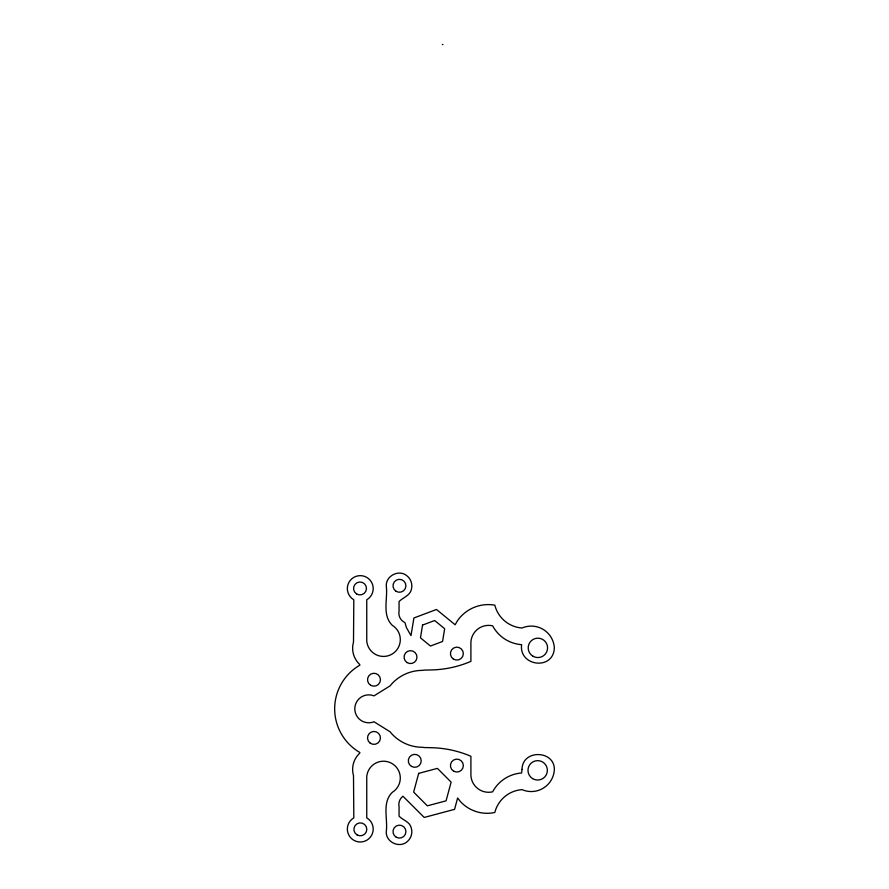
<?xml version="1.0" encoding="UTF-8"?>
<svg xmlns="http://www.w3.org/2000/svg" width="889" height="889" viewBox="0 0 889 889"><rect width="100%" height="100%" fill="white"/><g stroke="black" fill="none" stroke-linecap="round" stroke-linejoin="round"><path stroke-width="1.33" d="M442.355 44.594L442.933 44.45M522.043 769.396L521.61 772.986A35.86 35.86 0 0 0 492.628 791.832A17.769 17.769 0 0 1 470.903 773.474L470.903 756.283A105.891 105.891 0 0 0 429.998 747.693L427.053 747.56A16.158 16.158 0 0 1 422.475 747.271A41.683 41.683 0 0 1 391.493 733.481L390.138 731.814L373.98 721.757L373.08 722.101A13.968 13.968 0 0 1 354.8 708.822A13.968 13.968 0 0 1 373.08 695.542L373.98 695.887L390.138 685.83L391.493 684.163A41.683 41.683 0 0 1 422.475 670.373A16.158 16.158 0 0 1 427.053 670.084L429.998 669.962A105.891 105.891 0 0 0 470.903 661.372L470.903 644.169A17.769 17.769 0 0 1 492.628 625.823A35.86 35.86 0 0 0 521.61 644.669C518.698 666.572 554.025 670.851 554.336 647.403A23.17 23.17 0 0 0 522.021 628.012A30.348 30.348 0 0 1 494.806 605.142A37.582 37.582 0 0 0 457.391 620.855L455.146 624.778L436.488 609.476L413.907 617.977L410.996 635.624L406.395 627.556L404.973 622.633A10.479 10.479 0 0 1 399.061 610.91L399.061 601.509C403.295 597.341 410.64 595.43 411.574 588.54C412.64 583.717 410.607 578.417 406.584 575.539C398.739 569.26 385.804 575.85 386.271 585.884C388.037 598.764 381.703 615.021 392.316 625.323A16.813 16.813 0 0 1 392.26 653.982A16.813 16.813 0 0 1 366.746 640.936L366.746 599.775A12.935 12.935 0 0 0 370.18 580.261A12.935 12.935 0 0 0 350.366 580.261A12.935 12.935 0 0 0 353.811 599.775L353.5 642.08A22.181 22.181 0 0 0 359.667 664.427L359.867 665.15A50.44 50.44 0 0 0 359.867 752.494L359.667 753.216A22.181 22.181 0 0 0 353.5 775.564L353.811 817.869A12.935 12.935 0 0 0 350.366 837.382A12.935 12.935 0 0 0 370.18 837.382A12.935 12.935 0 0 0 366.746 817.869L366.746 776.708A16.813 16.813 0 0 1 392.26 763.673A16.813 16.813 0 0 1 392.316 792.321C381.703 802.623 388.037 818.891 386.271 831.76C385.737 842.394 400.072 848.784 407.629 841.261C411.329 837.983 412.796 832.493 411.229 827.803C409.74 821.625 402.895 820.247 399.061 816.146L399.061 806.734A10.479 10.479 0 0 1 402.95 796.222L424.209 817.447L454.568 809.346L457.624 798L460.291 801.422A36.427 36.427 0 0 0 494.806 812.502A30.348 30.348 0 0 1 522.021 789.632A23.17 23.17 0 0 0 554.336 770.241C555.347 749.938 522.087 749.06 522.043 769.396M422.564 625.078L420.464 637.835L430.454 646.036L442.555 641.48L444.667 628.723L434.665 620.522L422.564 625.078M418.686 773.374L413.641 792.099L427.342 805.834L446.078 800.833L451.123 782.109L437.421 768.374L418.686 773.374M356.5 593.874A6.467 6.467 0 0 0 366.468 588.796A6.467 6.467 0 0 0 357.078 582.695A6.467 6.467 0 0 0 356.5 593.874M532.567 778.586A9.701 9.701 0 0 0 547.368 770.641A9.701 9.701 0 0 0 533.089 761.795A9.701 9.701 0 0 0 532.567 778.586M533.011 656.249A9.701 9.701 0 0 0 547.58 647.903A9.701 9.701 0 0 0 533.056 639.458A9.701 9.701 0 0 0 533.011 656.249M396.027 591.274A6.467 6.467 0 0 0 405.917 586.04A6.467 6.467 0 0 0 396.438 580.084A6.467 6.467 0 0 0 396.027 591.274M396.227 837.216A6.467 6.467 0 0 0 405.929 831.615A6.467 6.467 0 0 0 396.227 826.025A6.467 6.467 0 0 0 396.227 837.216M406.995 662.538A6.467 6.467 0 0 0 416.963 657.46A6.467 6.467 0 0 0 407.573 651.359A6.467 6.467 0 0 0 406.995 662.538M411.529 766.429A6.467 6.467 0 0 0 421.23 760.828A6.467 6.467 0 0 0 411.529 755.228A6.467 6.467 0 0 0 411.529 766.429M453.423 659.082A6.467 6.467 0 0 0 463.336 653.893A6.467 6.467 0 0 0 453.879 647.892A6.467 6.467 0 0 0 453.423 659.082M453.646 771.174A6.467 6.467 0 0 0 463.347 765.573A6.467 6.467 0 0 0 453.646 759.984A6.467 6.467 0 0 0 453.646 771.174M370.746 685.33A6.467 6.467 0 0 0 380.448 679.729A6.467 6.467 0 0 0 370.746 674.129A6.467 6.467 0 0 0 370.746 685.33M370.257 743.204A6.467 6.467 0 0 0 380.414 738.492A6.467 6.467 0 0 0 371.269 732.047A6.467 6.467 0 0 0 370.257 743.204M357.122 834.938A6.467 6.467 0 0 0 366.813 829.337A6.467 6.467 0 0 0 357.122 823.736A6.467 6.467 0 0 0 357.122 834.938"/></g></svg>
